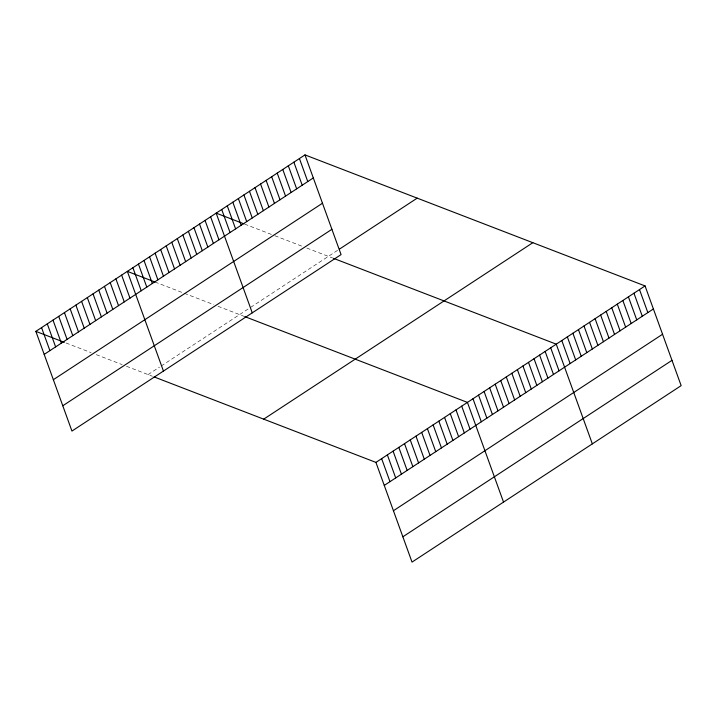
<?xml version="1.0" encoding="UTF-8"?>
<svg xmlns="http://www.w3.org/2000/svg" width="717" height="717" viewBox="0 0 717 717"><rect width="100%" height="100%" fill="white"/><g stroke="black" fill="none" stroke-linecap="round" stroke-linejoin="round"><path stroke-width="0.54" stroke-dasharray="3.58 2.69" d="M148.078 374.597L159.515 367.104M161.146 366.028L248.835 308.534M250.681 307.324L337.644 250.305M244.649 224.107L271.411 234.423M274.871 235.75L302.493 246.397M306.804 248.055L332.67 258.021M154.98 282.005L182.602 292.653M184.332 293.316L213.684 304.626M217.995 306.284L243.861 316.251M66.063 343.004L91.104 352.647M96.284 354.646L122.177 364.621M126.497 366.279L152.363 376.246"/><path stroke-width="1.08" d="M304.976 154.899L341.068 254.607L71.942 431.069L35.85 331.362L304.976 154.899L645.058 285.931L681.15 385.638L412.024 562.101L375.932 462.393L154.074 376.909M44.185 354.395L313.311 177.933M53.345 379.696L322.471 203.234M62.782 405.768L331.908 229.306M339.491 249.095L417.204 198.143M263.704 419.149L532.83 242.696M375.932 462.393L645.058 285.931M384.267 485.418L653.393 308.964M393.427 510.728L662.553 334.265M402.864 536.791L671.99 360.337M243.789 223.776L216.167 213.137L252.259 312.845M333.53 258.353L556.249 344.16L592.341 443.868M154.98 282.005L127.348 271.367L163.449 371.074M244.721 316.582L467.43 402.398L503.531 502.106M35.85 331.362L64.342 342.332M639.501 289.569L647.845 312.603M633.953 293.208L642.289 316.242M628.406 296.847L636.741 319.881M622.858 300.495L631.193 323.519M617.301 304.133L625.636 327.158M611.753 307.772L620.088 330.797M606.206 311.411L614.541 334.445M600.649 315.05L608.984 338.083M595.101 318.689L603.436 341.722M589.553 322.327L597.888 345.361M583.996 325.966L592.332 349M578.449 329.605L586.784 352.639M572.901 333.244L581.236 356.277M567.344 336.882L575.688 359.916M561.796 340.521L570.132 363.555M550.692 347.799L559.036 370.832M545.144 351.447L553.479 374.471M539.596 355.085L547.931 378.11M534.04 358.724L542.384 381.749M528.492 362.363L536.827 385.396M522.944 366.002L531.279 389.035M517.387 369.64L525.731 392.674M511.839 373.279L520.175 396.313M506.292 376.918L514.627 399.952M500.735 380.557L509.079 403.59M495.187 384.195L503.522 407.229M489.639 387.834L497.974 410.868M484.083 391.473L492.427 414.507M478.535 395.112L486.87 418.145M472.987 398.751L481.322 421.784M461.712 406.145L470.056 429.178M455.994 409.891L464.329 432.925M450.276 413.646L458.611 436.671M444.558 417.393L452.893 440.426M438.84 421.139L447.175 444.173M433.122 424.894L441.457 447.928M427.404 428.641L435.739 451.674M421.686 432.396L430.021 455.42M415.968 436.142L424.303 459.176M410.249 439.888L418.585 462.922M404.522 443.644L412.867 466.668M299.428 158.547L307.763 181.571M398.804 447.39L407.148 470.424M293.871 162.185L302.207 185.21M393.086 451.136L401.421 474.17M288.324 165.824L296.659 188.849M387.368 454.892L395.703 477.925M282.776 169.463L291.111 192.488M381.65 458.638L389.985 481.672M277.219 173.102L285.554 196.135M271.671 176.74L280.006 199.774M266.124 180.379L274.459 203.413M260.567 184.018L268.902 207.052M255.019 187.657L263.354 210.69M249.471 191.296L257.806 214.329M243.914 194.934L252.259 217.968M238.367 198.573L246.702 221.607M232.819 202.212L241.154 225.246M227.262 205.851L235.606 228.884M221.714 209.498L230.049 232.523M210.61 216.776L218.954 239.801M205.062 220.415L213.397 243.439M199.514 224.054L207.849 247.087M193.957 227.692L202.302 250.726M188.41 231.331L196.745 254.365M182.862 234.97L191.197 258.003M177.305 238.609L185.649 261.642M171.757 242.247L180.092 265.281M166.21 245.886L174.545 268.92M160.653 249.525L168.997 272.559M155.105 253.164L163.44 276.197M149.557 256.803L157.892 279.836M144 260.441L152.345 283.475M138.453 264.089L146.788 287.114M132.905 267.728L141.24 290.752M121.63 275.113L129.974 298.147M115.912 278.859L124.256 301.893M110.194 282.615L118.529 305.648M104.476 286.361L112.811 309.394M98.758 290.116L107.093 313.141M93.04 293.862L101.375 316.896M87.322 297.609L95.657 320.642M81.604 301.364L89.939 324.389M75.885 305.11L84.221 328.144M70.167 308.857L78.503 331.89M64.44 312.612L72.784 335.646M58.722 316.358L67.066 339.392M53.004 320.114L61.348 343.138M47.286 323.86L55.621 346.894M41.568 327.606L49.903 350.64"/></g></svg>
